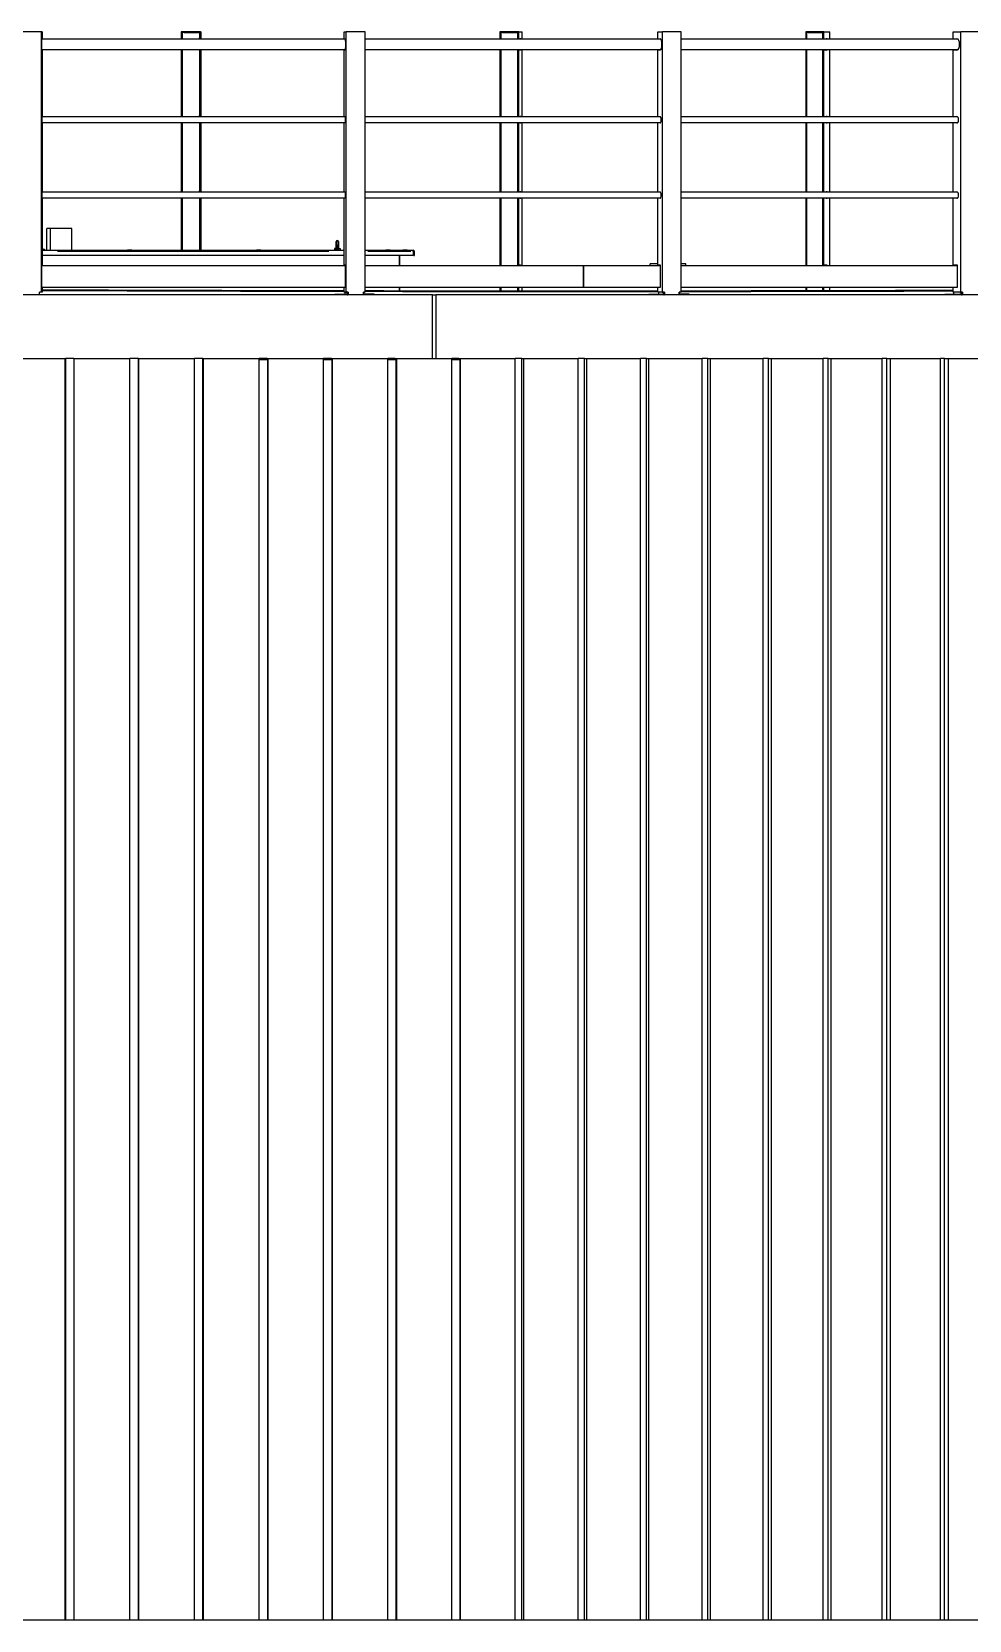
# Model space of a CAD drawing. Header units: millimetres. Extents: x 0 to 89100, y 0 to 63000.
# Drawn here: x 42422 to 46780, y 47799 to 55182 of the extents above; entities that cross this region are included whole.
import ezdxf

# ---------------------------------------------------------------- set-up
doc = ezdxf.new("R2010")
doc.units = ezdxf.units.MM
doc.header["$LTSCALE"] = 150
doc.layers.add('Visible', color=7, linetype='Continuous', lineweight=25)
doc.layers.add('Visible Narrow', color=7, linetype='Continuous', lineweight=18)

msp = doc.modelspace()

# ---------------------------------------------------------------- linework, layer by layer
at = {"layer": 'Visible'}
for p, q in [((42466.94, 55182.02), (42377.08, 55182.02)), ((42471.04, 55182.02), (42466.94, 55182.02)), ((42466.94, 53971.02), (42466.94, 55182.02)), ((42471.04, 55182.02), (42471.04, 55149.02)), ((43206.22, 55182.02), (43116.28, 55182.02)), ((43116.28, 55182.02), (43116.28, 55149.02)), ((43119.28, 55179.02), (43119.28, 55149.02)), ((43121.1, 55179.02), (43119.28, 55179.02)), ((43121.1, 55179.02), (43121.1, 55147.17)), ((43130.09, 55179.02), (43121.1, 55179.02)), ((43130.09, 55179.02), (43192.06, 55179.02)), ((43192.06, 55179.02), (43201.05, 55179.02)), ((43201.23, 55179.02), (43201.05, 55179.02)), ((43201.05, 55179.02), (43201.05, 55147.17)), ((43203.23, 55179.02), (43201.23, 55179.02)), ((43202.23, 55147.17), (43203.23, 55163.5)), ((43203.23, 55149.02), (43203.23, 55179.02)), ((43206.22, 55182.02), (43208.8, 55182.02)), ((43206.22, 55149.02), (43206.22, 55182.02)), ((43208.8, 55147.17), (43208.8, 55182.02)), ((43873.69, 55182.02), (43883.14, 55182.02)), ((43873.69, 55149.02), (43873.69, 55182.02)), ((43972.39, 55182.02), (43883.14, 55182.02)), ((43883.14, 53971.02), (43883.14, 55182.02)), ((43972.39, 53971.02), (43972.39, 55182.02)), ((44686.1, 55182.02), (44598.29, 55182.02)), ((44598.29, 55182.02), (44598.29, 55149.02)), ((44601.22, 55179.02), (44601.22, 55149.02)), ((44602.07, 55179.02), (44601.22, 55179.02)), ((44602.07, 55179.02), (44602.07, 55147.17)), ((44610.85, 55179.02), (44602.07, 55179.02)), ((44610.85, 55179.02), (44671.34, 55179.02)), ((44671.34, 55179.02), (44680.12, 55179.02)), ((44681.22, 55179.02), (44680.12, 55179.02)), ((44680.12, 55179.02), (44680.12, 55147.17)), ((44683.17, 55179.02), (44681.22, 55179.02)), ((44683.17, 55149.02), (44683.17, 55179.02)), ((44686.1, 55182.02), (44702.12, 55182.02)), ((44686.1, 55149.02), (44686.1, 55182.02)), ((44702.12, 55147.17), (44702.12, 55182.02)), ((45331.83, 55182.02), (45354.51, 55182.02)), ((45331.83, 55149.02), (45331.83, 55182.02)), ((45440.05, 55182.02), (45354.51, 55182.02)), ((45354.51, 53971.02), (45354.51, 55182.02)), ((45440.05, 53971.02), (45440.05, 55182.02)), ((46103.56, 55182.02), (46020.92, 55182.02)), ((46020.92, 55182.02), (46020.92, 55149.02)), ((46023.53, 55179.02), (46023.53, 55147.17)), ((46031.8, 55179.02), (46023.53, 55179.02)), ((46031.8, 55179.02), (46088.72, 55179.02)), ((46088.72, 55179.02), (46096.98, 55179.02)), ((46098.97, 55179.02), (46096.98, 55179.02)), ((46096.98, 55179.02), (46096.98, 55147.17)), ((46100.8, 55179.02), (46098.97, 55179.02)), ((46100.8, 55149.02), (46100.8, 55179.02)), ((46103.56, 55182.02), (46132.48, 55182.02)), ((46103.56, 55149.02), (46103.56, 55182.02)), ((46132.48, 55147.17), (46132.48, 55182.02)), ((46705.27, 55182.02), (46740.39, 55182.02)), ((46705.27, 55149.02), (46705.27, 55182.02)), ((46819.29, 55182.02), (46740.39, 55182.02)), ((46740.39, 53971.02), (46740.39, 55182.02)), ((43879.67, 55147.17), (42468.45, 55147.17)), ((42468.45, 55098.87), (43879.67, 55098.87)), ((42468.99, 55149.02), (42471.04, 55149.02)), ((42471.04, 55097.02), (42468.99, 55097.02)), ((42471.04, 55097.02), (42471.04, 54788.02)), ((43116.28, 55149.02), (43119.28, 55149.02)), ((43116.28, 55097.02), (43116.28, 54788.02)), ((43119.28, 55097.02), (43116.28, 55097.02)), ((43119.28, 55149.02), (43120.57, 55149.02)), ((43120.57, 55097.02), (43119.28, 55097.02)), ((43119.28, 55097.02), (43119.28, 54788.02)), ((43121.1, 55098.87), (43121.1, 54786.47)), ((43201.05, 55098.87), (43201.05, 54786.47)), ((43203.23, 55149.02), (43206.22, 55149.02)), ((43206.22, 55097.02), (43203.23, 55097.02)), ((43203.23, 54788.02), (43203.23, 55097.02)), ((43203.52, 55098.87), (43203.52, 55097.02)), ((43206.22, 55149.02), (43207.51, 55149.02)), ((43206.22, 54788.02), (43206.22, 55097.02)), ((43207.51, 55097.02), (43206.22, 55097.02)), ((43208.8, 54786.47), (43208.8, 55098.87)), ((43873.69, 55149.02), (43878.42, 55149.02)), ((43873.69, 54788.02), (43873.69, 55097.02)), ((43878.42, 55097.02), (43873.69, 55097.02)), ((43878, 55149.02), (43878, 55147.17)), ((43878, 55098.87), (43878, 55097.02)), ((45346.16, 55147.17), (43972.39, 55147.17)), ((43972.39, 55098.87), (45346.16, 55098.87)), ((44598.29, 55149.02), (44601.22, 55149.02)), ((44598.29, 55097.02), (44598.29, 54788.02)), ((44601.22, 55097.02), (44598.29, 55097.02)), ((44601.22, 55149.02), (44602.07, 55149.02)), ((44602.07, 55097.02), (44601.22, 55097.02)), ((44601.22, 55097.02), (44601.22, 54788.02)), ((44602.07, 55098.87), (44602.07, 54786.47)), ((44680.12, 55098.87), (44680.12, 54786.47)), ((44683.17, 55149.02), (44686.1, 55149.02)), ((44686.1, 55097.02), (44683.17, 55097.02)), ((44683.17, 54788.02), (44683.17, 55097.02)), ((44686.1, 55149.02), (44694.11, 55149.02)), ((44686.1, 54788.02), (44686.1, 55097.02)), ((44694.11, 55097.02), (44686.1, 55097.02)), ((44687.44, 55147.17), (44688.14, 55149.02)), ((44702.12, 54786.47), (44702.12, 55098.87)), ((45331.83, 55149.02), (45343.17, 55149.02)), ((45331.83, 54788.02), (45331.83, 55097.02)), ((45343.17, 55097.02), (45331.83, 55097.02)), ((45335.03, 55149.02), (45335.03, 55147.17)), ((45335.03, 55098.87), (45335.03, 55097.02)), ((45345.38, 55147.17), (45345.68, 55147.73)), ((46727.47, 55147.17), (45440.05, 55147.17)), ((45440.05, 55098.87), (46727.47, 55098.87)), ((46020.92, 55149.02), (46023.53, 55149.02)), ((46020.92, 55097.02), (46020.92, 54788.02)), ((46023.53, 55097.02), (46020.92, 55097.02)), ((46023.53, 55098.87), (46023.53, 54786.47)), ((46096.98, 55098.87), (46096.98, 54786.47)), ((46100.8, 55149.02), (46103.56, 55149.02)), ((46103.56, 55097.02), (46100.8, 55097.02)), ((46100.8, 54788.02), (46100.8, 55097.02)), ((46103.56, 55149.02), (46118.02, 55149.02)), ((46103.56, 54788.02), (46103.56, 55097.02)), ((46118.02, 55097.02), (46103.56, 55097.02)), ((46110.19, 55147.17), (46111.46, 55149.02)), ((46132.48, 54786.47), (46132.48, 55098.87)), ((46705.27, 55149.02), (46722.83, 55149.02)), ((46705.27, 54788.02), (46705.27, 55097.02)), ((46722.83, 55097.02), (46705.27, 55097.02)), ((46707.25, 55149.02), (46707.25, 55147.17)), ((46707.25, 55098.87), (46707.25, 55097.02)), ((46723.29, 55147.17), (46724.61, 55148.76)), ((46726.51, 55147.88), (46725.92, 55147.17)), ((43879.28, 54786.47), (42468.61, 54786.47)), ((42468.99, 54788.02), (42471.04, 54788.02)), ((43116.28, 54788.02), (43119.28, 54788.02)), ((43119.28, 54788.02), (43120.57, 54788.02)), ((43202.35, 54786.47), (43203.23, 54800.8)), ((43203.23, 54788.02), (43206.22, 54788.02)), ((43206.22, 54788.02), (43207.51, 54788.02)), ((43873.69, 54788.02), (43878.42, 54788.02)), ((43878, 54788.02), (43878, 54786.47)), ((45345.23, 54786.47), (43972.39, 54786.47)), ((44598.29, 54788.02), (44601.22, 54788.02)), ((44601.22, 54788.02), (44602.07, 54788.02)), ((44683.17, 54788.02), (44686.1, 54788.02)), ((44686.1, 54788.02), (44694.11, 54788.02)), ((44688.2, 54786.47), (44688.79, 54788.02)), ((45331.83, 54788.02), (45343.17, 54788.02)), ((45335.03, 54788.02), (45335.03, 54786.47)), ((46726.03, 54786.47), (45440.05, 54786.47)), ((46020.92, 54788.02), (46023.53, 54788.02)), ((46100.8, 54788.02), (46103.56, 54788.02)), ((46103.56, 54788.02), (46118.02, 54788.02)), ((46111.56, 54786.47), (46112.63, 54788.02)), ((46705.27, 54788.02), (46722.83, 54788.02)), ((46707.25, 54788.02), (46707.25, 54786.47)), ((46724.96, 54786.47), (46725.42, 54787.03)), ((42468.61, 54759.57), (43879.28, 54759.57)), ((42471.04, 54758.02), (42468.99, 54758.02)), ((42471.04, 54758.02), (42471.04, 54438.02)), ((43116.28, 54758.02), (43116.28, 54438.02)), ((43119.28, 54758.02), (43116.28, 54758.02)), ((43120.57, 54758.02), (43119.28, 54758.02)), ((43119.28, 54758.02), (43119.28, 54438.02)), ((43121.1, 54759.57), (43121.1, 54436.47)), ((43201.05, 54759.57), (43201.05, 54436.47)), ((43206.22, 54758.02), (43203.23, 54758.02)), ((43203.23, 54438.02), (43203.23, 54758.02)), ((43203.52, 54759.57), (43203.52, 54758.02)), ((43206.22, 54438.02), (43206.22, 54758.02)), ((43207.51, 54758.02), (43206.22, 54758.02)), ((43208.8, 54436.47), (43208.8, 54759.57)), ((43873.69, 54438.02), (43873.69, 54758.02)), ((43878.42, 54758.02), (43873.69, 54758.02)), ((43878, 54759.57), (43878, 54758.02)), ((43972.39, 54759.57), (45345.23, 54759.57)), ((44598.29, 54758.02), (44598.29, 54438.02)), ((44601.22, 54758.02), (44598.29, 54758.02)), ((44602.07, 54758.02), (44601.22, 54758.02)), ((44601.22, 54758.02), (44601.22, 54438.02)), ((44602.07, 54759.57), (44602.07, 54436.47)), ((44680.12, 54759.57), (44680.12, 54436.47)), ((44686.1, 54758.02), (44683.17, 54758.02)), ((44683.17, 54438.02), (44683.17, 54758.02)), ((44686.1, 54438.02), (44686.1, 54758.02)), ((44694.11, 54758.02), (44686.1, 54758.02)), ((44702.12, 54436.47), (44702.12, 54759.57)), ((45331.83, 54438.02), (45331.83, 54758.02)), ((45343.17, 54758.02), (45331.83, 54758.02)), ((45335.03, 54759.57), (45335.03, 54758.02)), ((45440.05, 54759.57), (46726.03, 54759.57)), ((46020.92, 54758.02), (46020.92, 54438.02)), ((46023.53, 54758.02), (46020.92, 54758.02)), ((46023.53, 54759.57), (46023.53, 54436.47)), ((46096.98, 54759.57), (46096.98, 54436.47)), ((46103.56, 54758.02), (46100.8, 54758.02)), ((46100.8, 54438.02), (46100.8, 54758.02)), ((46103.56, 54438.02), (46103.56, 54758.02)), ((46118.02, 54758.02), (46103.56, 54758.02)), ((46132.48, 54436.47), (46132.48, 54759.57)), ((46705.27, 54438.02), (46705.27, 54758.02)), ((46722.83, 54758.02), (46705.27, 54758.02)), ((46707.25, 54759.57), (46707.25, 54758.02)), ((43879.28, 54436.47), (42468.61, 54436.47)), ((42468.99, 54438.02), (42471.04, 54438.02)), ((43116.28, 54438.02), (43119.28, 54438.02)), ((43119.28, 54438.02), (43120.57, 54438.02)), ((43202.35, 54436.47), (43203.23, 54450.8)), ((43203.23, 54438.02), (43206.22, 54438.02)), ((43206.22, 54438.02), (43207.51, 54438.02)), ((43873.69, 54438.02), (43878.42, 54438.02)), ((43878, 54438.02), (43878, 54436.47)), ((45345.23, 54436.47), (43972.39, 54436.47)), ((44598.29, 54438.02), (44601.22, 54438.02)), ((44601.22, 54438.02), (44602.07, 54438.02)), ((44683.17, 54438.02), (44686.1, 54438.02)), ((44686.1, 54438.02), (44694.11, 54438.02)), ((44688.2, 54436.47), (44688.79, 54438.02)), ((45331.83, 54438.02), (45343.17, 54438.02)), ((45335.03, 54438.02), (45335.03, 54436.47)), ((46726.03, 54436.47), (45440.05, 54436.47)), ((46020.92, 54438.02), (46023.53, 54438.02)), ((46100.8, 54438.02), (46103.56, 54438.02)), ((46103.56, 54438.02), (46118.02, 54438.02)), ((46111.56, 54436.47), (46112.63, 54438.02)), ((46705.27, 54438.02), (46722.83, 54438.02)), ((46707.25, 54438.02), (46707.25, 54436.47)), ((46724.96, 54436.47), (46725.42, 54437.03)), ((42468.61, 54409.57), (43879.28, 54409.57)), ((42471.04, 54408.02), (42468.99, 54408.02)), ((42471.04, 54408.02), (42471.04, 54099.02)), ((43116.28, 54408.02), (43116.28, 54167.02)), ((43119.28, 54408.02), (43116.28, 54408.02)), ((43120.57, 54408.02), (43119.28, 54408.02)), ((43119.28, 54408.02), (43119.28, 54167.02)), ((43121.1, 54409.57), (43121.1, 54167.02)), ((43201.05, 54409.57), (43201.05, 54167.02)), ((43206.22, 54408.02), (43203.23, 54408.02)), ((43203.23, 54167.02), (43203.23, 54408.02)), ((43203.52, 54409.57), (43203.52, 54408.02)), ((43207.51, 54408.02), (43206.22, 54408.02)), ((43206.22, 54167.02), (43206.22, 54408.02)), ((43208.8, 54167.02), (43208.8, 54409.57)), ((43878.42, 54408.02), (43873.69, 54408.02)), ((43873.69, 54099.02), (43873.69, 54408.02)), ((43878, 54409.57), (43878, 54408.02)), ((43972.39, 54409.57), (45345.23, 54409.57)), ((44598.29, 54408.02), (44598.29, 54099.02)), ((44601.22, 54408.02), (44598.29, 54408.02)), ((44602.07, 54408.02), (44601.22, 54408.02)), ((44601.22, 54408.02), (44601.22, 54099.02)), ((44602.07, 54409.57), (44602.07, 54094.02)), ((44680.12, 54409.57), (44680.12, 54094.02)), ((44686.1, 54408.02), (44683.17, 54408.02)), ((44683.17, 54099.02), (44683.17, 54408.02)), ((44694.11, 54408.02), (44686.1, 54408.02)), ((44686.1, 54099.02), (44686.1, 54408.02)), ((44702.12, 54094.02), (44702.12, 54409.57)), ((45343.17, 54408.02), (45331.83, 54408.02)), ((45331.83, 54099.02), (45331.83, 54408.02)), ((45335.03, 54409.57), (45335.03, 54408.02)), ((45440.05, 54409.57), (46726.03, 54409.57)), ((46020.92, 54408.02), (46020.92, 54099.02)), ((46023.53, 54408.02), (46020.92, 54408.02)), ((46023.53, 54409.57), (46023.53, 54094.02)), ((46096.98, 54409.57), (46096.98, 54094.02)), ((46103.56, 54408.02), (46100.8, 54408.02)), ((46100.8, 54099.02), (46100.8, 54408.02)), ((46118.02, 54408.02), (46103.56, 54408.02)), ((46103.56, 54099.02), (46103.56, 54408.02)), ((46132.48, 54094.02), (46132.48, 54409.57)), ((46722.83, 54408.02), (46705.27, 54408.02)), ((46705.27, 54099.02), (46705.27, 54408.02)), ((46707.25, 54409.57), (46707.25, 54408.02)), ((42492.05, 54167.02), (42492.05, 54267.02)), ((42509.42, 54267.02), (42492.05, 54267.02)), ((42607.9, 54267.02), (42509.42, 54267.02)), ((42509.42, 54167.02), (42509.42, 54267.02)), ((42607.9, 54167.02), (42607.9, 54267.02)), ((43836.7, 54177.4), (43837.44, 54207.15)), ((43847.44, 54207.15), (43848.18, 54177.4)), ((42471.04, 54172.02), (42478.15, 54172.02)), ((42471.04, 54167.02), (43873.69, 54167.02)), ((43873.69, 54142.02), (42471.04, 54142.02)), ((42479.05, 54169.02), (42481.62, 54169.02)), ((42481.62, 54167.02), (42481.62, 54169.02)), ((42867.44, 54169.02), (42887.44, 54169.02)), ((42867.44, 54167.02), (42867.44, 54169.02)), ((42887.44, 54167.02), (42887.44, 54169.02)), ((43467.44, 54169.02), (43487.44, 54169.02)), ((43467.44, 54167.02), (43467.44, 54169.02)), ((43487.44, 54167.02), (43487.44, 54169.02)), ((43836.67, 54176.03), (43829.94, 54175.02)), ((43829.94, 54175.02), (43836.64, 54175.02)), ((43829.94, 54175.02), (43829.94, 54167.02)), ((43836.44, 54167.02), (43836.7, 54177.4)), ((43841.64, 54170.82), (43843.24, 54170.82)), ((43848.18, 54177.4), (43848.44, 54167.02)), ((43848.22, 54176.03), (43854.94, 54175.02)), ((43848.24, 54175.02), (43854.94, 54175.02)), ((43854.94, 54175.02), (43854.94, 54167.02)), ((43972.39, 54167.02), (44194.44, 54167.02)), ((44195.32, 54142.02), (43972.39, 54142.02)), ((44067.44, 54169.02), (44087.44, 54169.02)), ((44067.44, 54167.02), (44067.44, 54169.02)), ((44087.44, 54167.02), (44087.44, 54169.02)), ((44131.45, 54142.02), (44131.45, 54094.02)), ((44131.46, 54094.02), (44131.46, 54142.02)), ((44147.44, 54169.02), (44167.44, 54169.02)), ((44147.44, 54167.02), (44147.44, 54169.02)), ((44167.44, 54167.02), (44167.44, 54169.02)), ((44194.44, 54161.02), (44194.44, 54167.02)), ((44194.44, 54161.02), (44195.32, 54161.02)), ((44195.32, 54161.02), (44195.32, 54142.02)), ((44197.44, 54161.02), (44197.44, 54142.02)), ((44197.44, 54161.02), (44200.44, 54161.02)), ((44197.44, 54142.02), (44200.44, 54142.02)), ((44200.44, 54142.02), (44200.44, 54161.02)), ((42468.96, 53994.02), (42468.96, 54099.02)), ((42468.96, 54099.02), (42471.04, 54099.02)), ((43878.48, 54094.02), (42468.96, 54094.02)), ((43873.69, 54099.02), (43878.48, 54099.02)), ((43878, 54099.02), (43878, 54094.02)), ((43878.48, 54099.02), (43878.48, 53994.02)), ((44985.62, 54094.02), (43972.39, 54094.02)), ((44598.29, 54099.02), (44601.22, 54099.02)), ((44601.22, 54099.02), (44602.07, 54099.02)), ((44683.17, 54099.02), (44686.1, 54099.02)), ((44686.1, 54099.02), (44694.22, 54099.02)), ((44686.71, 54094.02), (44686.71, 54099.02)), ((44691.29, 54094.02), (44691.29, 54099.02)), ((44694.22, 54099.02), (44694.22, 54094.02)), ((44985.62, 54094.02), (44986.86, 54094.02)), ((44985.62, 54094.02), (44985.62, 53994.02)), ((44986.86, 54094.02), (44986.86, 53994.02)), ((45343.32, 54094.02), (44986.86, 54094.02)), ((45331.83, 54104.02), (45296.89, 54104.02)), ((45296.89, 54094.02), (45296.89, 54104.02)), ((45331.83, 54099.02), (45343.32, 54099.02)), ((45335.03, 54099.02), (45335.03, 54094.02)), ((45343.32, 54099.02), (45343.32, 53994.02)), ((45461.89, 54104.02), (45440.05, 54104.02)), ((46723.08, 54094.02), (45440.05, 54094.02)), ((45461.89, 54094.02), (45461.89, 54104.02)), ((46020.92, 54099.02), (46023.53, 54099.02)), ((46100.8, 54099.02), (46103.56, 54099.02)), ((46103.56, 54099.02), (46118.22, 54099.02)), ((46108.87, 54094.02), (46108.87, 54099.02)), ((46115.46, 54094.02), (46115.46, 54099.02)), ((46118.22, 54099.02), (46118.22, 54094.02)), ((46705.27, 54099.02), (46723.08, 54099.02)), ((46707.25, 54099.02), (46707.25, 54094.02)), ((46721.69, 54094.02), (46721.69, 54099.02)), ((46723.08, 54099.02), (46723.08, 53994.02)), ((42466.94, 53971.02), (42457.95, 53971.02)), ((42457.95, 53959.02), (42457.95, 53971.02)), ((42458.12, 53959.02), (42458.12, 53971.02)), ((42467.44, 53971.02), (42466.94, 53971.02)), ((42471.04, 53971.02), (42467.44, 53971.02)), ((42469.02, 53994.02), (42468.96, 53994.02)), ((43878.34, 53994.02), (42469.02, 53994.02)), ((42471.04, 53994.02), (42471.04, 53971.02)), ((43873.69, 53971.02), (43873.69, 53994.02)), ((43881.98, 53971.02), (43873.69, 53971.02)), ((43878, 53971.02), (43878, 53962.02)), ((43878.48, 53994.02), (43878.34, 53994.02)), ((43881.98, 53971.02), (43883.14, 53971.02)), ((43892.07, 53971.02), (43883.14, 53971.02)), ((43887.07, 53971.02), (43887.07, 53968.02)), ((43890.04, 53968.02), (43890.04, 53971.02)), ((43891.68, 53971.02), (43891.68, 53959.02)), ((43892.07, 53971.02), (43892.07, 53959.02)), ((43972.39, 53971.02), (43963.46, 53971.02)), ((43963.46, 53959.02), (43963.46, 53971.02)), ((43966.39, 53968.02), (43966.39, 53971.02)), ((44985.62, 53994.02), (43972.39, 53994.02)), ((44131.45, 53994.02), (44131.45, 53978.61)), ((44131.46, 53978.61), (44131.46, 53994.02)), ((44598.29, 53994.02), (44598.29, 53978.17)), ((44601.22, 53994.02), (44601.22, 53978.16)), ((44602.07, 53994.02), (44602.07, 53978.16)), ((44680.12, 53994.02), (44680.12, 53978.13)), ((44683.17, 53978.13), (44683.17, 53994.02)), ((44686.1, 53978.12), (44686.1, 53994.02)), ((44702.12, 53978.12), (44702.12, 53994.02)), ((44986.86, 53994.02), (44985.62, 53994.02)), ((45342.97, 53994.02), (44986.86, 53994.02)), ((45331.83, 53971.02), (45331.83, 53994.02)), ((45351.71, 53971.02), (45331.83, 53971.02)), ((45335.03, 53971.02), (45335.03, 53962.02)), ((45343.32, 53994.02), (45342.97, 53994.02)), ((45351.71, 53971.02), (45354.51, 53971.02)), ((45363.06, 53971.02), (45354.51, 53971.02)), ((45356.77, 53971.02), (45356.77, 53968.02)), ((45359.63, 53968.02), (45359.63, 53971.02)), ((45362.13, 53971.02), (45362.13, 53959.02)), ((45363.06, 53971.02), (45363.06, 53959.02)), ((45440.05, 53971.02), (45431.5, 53971.02)), ((45431.5, 53959.02), (45431.5, 53971.02)), ((45432.82, 53968.02), (45432.82, 53971.02)), ((46722.53, 53994.02), (45440.05, 53994.02)), ((46020.92, 53994.02), (46020.92, 53979.22)), ((46023.53, 53994.02), (46023.53, 53979.22)), ((46096.98, 53994.02), (46096.98, 53979.38)), ((46100.8, 53979.39), (46100.8, 53994.02)), ((46103.56, 53979.4), (46103.56, 53994.02)), ((46132.48, 53979.47), (46132.48, 53994.02)), ((46705.27, 53971.02), (46705.27, 53994.02)), ((46736.06, 53971.02), (46705.27, 53971.02)), ((46707.25, 53971.02), (46707.25, 53962.02)), ((46723.08, 53994.02), (46722.53, 53994.02)), ((46736.06, 53971.02), (46740.39, 53971.02)), ((46748.28, 53971.02), (46740.39, 53971.02)), ((46740.93, 53971.02), (46740.93, 53968.02)), ((46743.56, 53968.02), (46743.56, 53971.02)), ((46746.84, 53971.02), (46746.84, 53959.02)), ((46748.28, 53971.02), (46748.28, 53959.02)), ((44284.79, 53959.02), (41470.08, 53959.02)), ((43831.4, 53962.02), (43840.46, 53962.02)), ((43831.4, 53959.02), (43831.4, 53962.02)), ((43840.46, 53962.02), (43881.12, 53962.02)), ((43840.46, 53962.02), (43840.46, 53959.02)), ((43881.12, 53962.02), (43887.07, 53962.02)), ((43887.07, 53968.02), (43887.07, 53962.02)), ((43890.04, 53968.02), (43890.04, 53959.02)), ((43890.04, 53959.03), (43891.68, 53959.03)), ((43966.39, 53968.02), (43966.39, 53962.02)), ((43966.39, 53962.02), (43972.34, 53962.02)), ((44013, 53962.02), (43972.34, 53962.02)), ((44013, 53962.02), (44013, 53959.02)), ((44284.79, 53664.02), (44284.79, 53959.02)), ((44284.79, 53959.02), (44300.54, 53959.02)), ((44300.54, 53959.02), (44300.54, 53664.02)), ((46945.5, 53959.02), (44300.54, 53959.02)), ((45290.35, 53962.02), (45312.1, 53962.02)), ((45290.35, 53959.02), (45290.35, 53962.02)), ((45312.1, 53962.02), (45351.07, 53962.02)), ((45312.1, 53962.02), (45312.1, 53959.02)), ((45351.07, 53962.02), (45356.77, 53962.02)), ((45356.77, 53968.02), (45356.77, 53962.02)), ((45359.63, 53968.02), (45359.63, 53959.02)), ((45359.63, 53959.03), (45362.13, 53959.03)), ((45432.82, 53968.02), (45432.82, 53962.02)), ((45432.82, 53962.02), (45438.52, 53962.02)), ((45477.49, 53962.02), (45438.52, 53962.02)), ((45477.49, 53962.02), (45477.49, 53959.02)), ((46666.05, 53962.02), (46699.73, 53962.02)), ((46666.05, 53959.02), (46666.05, 53962.02)), ((46699.73, 53962.02), (46735.67, 53962.02)), ((46699.73, 53962.02), (46699.73, 53959.02)), ((46735.67, 53962.02), (46740.93, 53962.02)), ((46740.93, 53968.02), (46740.93, 53962.02)), ((46743.56, 53968.02), (46743.56, 53959.02)), ((46743.56, 53959.03), (46746.84, 53959.03)), ((42316.51, 53664.02), (42577.05, 53664.02)), ((42577.05, 47799.02), (42577.05, 53664.02)), ((42577.05, 53664.02), (42578.23, 53664.02)), ((42617.03, 53664.02), (42578.23, 53664.02)), ((42578.23, 53664.02), (42578.23, 47799.02)), ((42617.03, 53664.02), (42617.03, 47799.02)), ((42617.03, 53664.02), (42877.89, 53664.02)), ((42917.8, 53664.02), (42877.89, 53664.02)), ((42877.89, 47799.02), (42877.89, 53664.02)), ((42917.8, 53664.02), (42917.89, 53664.02)), ((42917.8, 47799.02), (42917.8, 53664.02)), ((42917.89, 53664.02), (42917.89, 47799.02)), ((42917.89, 53664.02), (43178.72, 53664.02)), ((43217.34, 53664.02), (43178.72, 53664.02)), ((43178.72, 47799.02), (43178.72, 53664.02)), ((43217.34, 53664.02), (43218.69, 53664.02)), ((43217.34, 47799.02), (43217.34, 53664.02)), ((43218.69, 53664.02), (43218.69, 47799.02)), ((43218.69, 53664.02), (43479.16, 53664.02)), ((43516.42, 53664.02), (43479.16, 53664.02)), ((43479.16, 47799.02), (43479.16, 53664.02)), ((43479.16, 53659.02), (43518.21, 53659.02)), ((43516.42, 53664.02), (43519.05, 53664.02)), ((43516.42, 53659.02), (43516.42, 53664.02)), ((43519.05, 53664.02), (43519.05, 47799.02)), ((43519.05, 53664.02), (43778.81, 53664.02)), ((43814.67, 53664.02), (43778.81, 53664.02)), ((43778.81, 47799.02), (43778.81, 53664.02)), ((43778.81, 53659.02), (43816.14, 53659.02)), ((43814.67, 53659.02), (43814.67, 53664.02)), ((43814.67, 53664.02), (43818.56, 53664.02)), ((43818.56, 53664.02), (43818.56, 47799.02)), ((43818.56, 53664.02), (44077.26, 53664.02)), ((44111.68, 53664.02), (44077.26, 53664.02)), ((44077.26, 47799.02), (44077.26, 53664.02)), ((44077.26, 53659.02), (44113.68, 53659.02)), ((44111.68, 53664.02), (44116.83, 53664.02)), ((44111.68, 53659.02), (44111.68, 53664.02)), ((44116.83, 53664.02), (44116.83, 47799.02)), ((44116.83, 53664.02), (44374.14, 53664.02)), ((44407.06, 53664.02), (44374.14, 53664.02)), ((44374.14, 47799.02), (44374.14, 53664.02)), ((44374.14, 53659.02), (44411.6, 53659.02)), ((44407.06, 53659.02), (44407.06, 53664.02)), ((44407.06, 53664.02), (44413.46, 53664.02)), ((44413.46, 53664.02), (44413.46, 47799.02)), ((44413.46, 53664.02), (44669.04, 53664.02)), ((44700.42, 53664.02), (44669.04, 53664.02)), ((44669.04, 47799.02), (44669.04, 53664.02)), ((44700.42, 53664.02), (44708.07, 53664.02)), ((44700.42, 47799.02), (44700.42, 53664.02)), ((44708.07, 53664.02), (44708.07, 47799.02)), ((44708.07, 53664.02), (44961.57, 53664.02)), ((44991.38, 53664.02), (44961.57, 53664.02)), ((44961.57, 47799.02), (44961.57, 53664.02)), ((44991.38, 47799.02), (44991.38, 53664.02)), ((44991.38, 53664.02), (45000.26, 53664.02)), ((45000.26, 53664.02), (45000.26, 47799.02)), ((45000.26, 53664.02), (45251.36, 53664.02)), ((45279.55, 53664.02), (45251.36, 53664.02)), ((45251.36, 47799.02), (45251.36, 53664.02)), ((45279.55, 53664.02), (45289.66, 53664.02)), ((45279.55, 47799.02), (45279.55, 53664.02)), ((45289.66, 53664.02), (45289.66, 47799.02)), ((45289.66, 53664.02), (45538.02, 53664.02)), ((45564.55, 53664.02), (45538.02, 53664.02)), ((45538.02, 47799.02), (45538.02, 53664.02)), ((45564.55, 47799.02), (45564.55, 53664.02)), ((45564.55, 53664.02), (45575.87, 53664.02)), ((45575.87, 53664.02), (45575.87, 47799.02)), ((45575.87, 53664.02), (45821.17, 53664.02)), ((45846.01, 53664.02), (45821.17, 53664.02)), ((45821.17, 47799.02), (45821.17, 53664.02)), ((45846.01, 53664.02), (45858.52, 53664.02)), ((45846.01, 47799.02), (45846.01, 53664.02)), ((45858.52, 53664.02), (45858.52, 47799.02)), ((45858.52, 53664.02), (46100.43, 53664.02)), ((46123.55, 53664.02), (46100.43, 53664.02)), ((46100.43, 47799.02), (46100.43, 53664.02)), ((46123.55, 47799.02), (46123.55, 53664.02)), ((46123.55, 53664.02), (46137.25, 53664.02)), ((46137.25, 53664.02), (46137.25, 47799.02)), ((46137.25, 53664.02), (46375.45, 53664.02)), ((46396.81, 53664.02), (46375.45, 53664.02)), ((46375.45, 47799.02), (46375.45, 53664.02)), ((46396.81, 53664.02), (46411.67, 53664.02)), ((46396.81, 47799.02), (46396.81, 53664.02)), ((46411.67, 53664.02), (46411.67, 47799.02)), ((46411.67, 53664.02), (46645.85, 53664.02)), ((46665.43, 53664.02), (46645.85, 53664.02)), ((46645.85, 47799.02), (46645.85, 53664.02)), ((46665.43, 47799.02), (46665.43, 53664.02)), ((46665.43, 53664.02), (46681.43, 53664.02)), ((46681.43, 53664.02), (46681.43, 47799.02)), ((46681.43, 53664.02), (46911.28, 53664.02)), ((51204.33, 47799.02), (34934.68, 47799.02))]:
    msp.add_line(p, q, dxfattribs=at)
for centre, radius, start, end in [((43842.44, 54207.02), 5, 90, 178.570133), ((43842.44, 54207.02), 5, 1.429867, 90), ((44194.44, 54161.02), 6, 0, 90), ((44194.44, 54161.02), 3, 0, 90)]:
    msp.add_arc(centre, radius, start, end, dxfattribs=at)
for centre, major_axis, ratio, start_param, end_param in [((42468.99, 55123.02), (0, -26), 0.0561455, 3.1415927, 6.2831853), ((43117.57, 55123.02), (0, 26), 0.0353076, 5.903675, 6.2831853), ((43117.57, 55123.02), (0, -26), 0.0353076, 0, 0.3795103), ((43120.57, 55123.02), (0, 26), 0.0353076, 5.903675, 6.2831853), ((43120.57, 55123.02), (0, -26), 0.0353076, 0, 0.3795103), ((43202.59, 55123.02), (0, -26), 0.0353076, 5.903675, 6.6626956), ((43204.51, 55123.02), (0, 26), 0.0353076, 5.903675, 6.2831853), ((43204.51, 55123.02), (0, -26), 0.0353076, 0, 0.3795103), ((43207.51, 55123.02), (0, 26), 0.0353076, 5.903675, 6.2831853), ((43207.51, 55123.02), (0, -26), 0.0353076, 0, 0.3795103), ((43878.42, 55123.02), (0, 26), 0.129487, 3.1415927, 6.2831853), ((44689.67, 55123.02), (0, -26), 0.2195386, 5.903675, 6.6626956), ((44686.74, 55123.02), (0, -26), 0.2195386, 0.2592729, 0.3795103), ((44691.18, 55123.02), (0, 26), 0.2195386, 5.903675, 6.2831853), ((44691.18, 55123.02), (0, -26), 0.2195386, 0, 0.3795103), ((44694.11, 55123.02), (0, 26), 0.2195386, 5.903675, 6.2831853), ((44694.11, 55123.02), (0, -26), 0.2195386, 0, 0.3795103), ((45343.17, 55123.02), (0, 26), 0.3106514, 3.1415927, 6.2831853), ((45348.54, 55123.02), (0, -26), 0.3106514, 5.903675, 5.944051), ((46114.22, 55123.02), (0, -26), 0.3961942, 5.903675, 6.6626956), ((46111.46, 55123.02), (0, -26), 0.3961942, 0.1341015, 0.3795103), ((46115.26, 55123.02), (0, 26), 0.3961942, 5.903675, 6.2831853), ((46115.26, 55123.02), (0, -26), 0.3961942, 0, 0.3795103), ((46118.02, 55123.02), (0, 26), 0.3961942, 5.903675, 6.2831853), ((46118.02, 55123.02), (0, -26), 0.3961942, 0, 0.3795103), ((46722.83, 55123.02), (0, 26), 0.4810964, 3.1415927, 6.2831853), ((46728.18, 55123.02), (0, -26), 0.4810964, 5.903675, 6.0678491), ((46730.81, 55123.02), (0, -26), 0.4810964, 5.903675, 5.9587175), ((42468.99, 54773.02), (0, -15), 0.0561455, 3.1415927, 6.2831853), ((43117.57, 54773.02), (0, 15), 0.0353076, 5.8245707, 6.2831853), ((43120.57, 54773.02), (0, 15), 0.0353076, 5.8245707, 6.2831853), ((43204.51, 54773.02), (0, 15), 0.0353076, 5.8245707, 6.2831853), ((43207.51, 54773.02), (0, 15), 0.0353076, 5.8245707, 6.2831853), ((43878.42, 54773.02), (0, 15), 0.129487, 3.1415927, 6.2831853), ((44691.18, 54773.02), (0, 15), 0.2195386, 5.8245707, 6.2831853), ((44694.11, 54773.02), (0, 15), 0.2195386, 5.8245707, 6.2831853), ((45343.17, 54773.02), (0, 15), 0.3106514, 3.1415927, 6.2831853), ((46115.26, 54773.02), (0, 15), 0.3961942, 5.8245707, 6.2831853), ((46118.02, 54773.02), (0, 15), 0.3961942, 5.8245707, 6.2831853), ((46722.83, 54773.02), (0, 15), 0.4810964, 3.1415927, 6.2831853), ((43117.57, 54773.02), (0, -15), 0.0353076, 0, 0.4586146), ((43120.57, 54773.02), (0, -15), 0.0353076, 0, 0.4586146), ((43202.59, 54773.02), (0, -15), 0.0353076, 5.8245707, 6.7417999), ((43204.51, 54773.02), (0, -15), 0.0353076, 0, 0.4586146), ((43207.51, 54773.02), (0, -15), 0.0353076, 0, 0.4586146), ((44689.67, 54773.02), (0, -15), 0.2195386, 5.8245707, 6.7417999), ((44691.18, 54773.02), (0, -15), 0.2195386, 0, 0.4586146), ((44694.11, 54773.02), (0, -15), 0.2195386, 0, 0.4586146), ((46114.22, 54773.02), (0, -15), 0.3961942, 5.8245707, 6.7417999), ((46111.46, 54773.02), (0, -15), 0.3961942, 0.2338728, 0.4586146), ((46115.26, 54773.02), (0, -15), 0.3961942, 0, 0.4586146), ((46118.02, 54773.02), (0, -15), 0.3961942, 0, 0.4586146), ((46728.18, 54773.02), (0, -15), 0.4810964, 5.8245707, 5.9037764), ((42468.99, 54423.02), (0, -15), 0.0561455, 3.1415927, 6.2831853), ((43117.57, 54423.02), (0, 15), 0.0353076, 5.8245707, 6.2831853), ((43120.57, 54423.02), (0, 15), 0.0353076, 5.8245707, 6.2831853), ((43204.51, 54423.02), (0, 15), 0.0353076, 5.8245707, 6.2831853), ((43207.51, 54423.02), (0, 15), 0.0353076, 5.8245707, 6.2831853), ((43878.42, 54423.02), (0, 15), 0.129487, 3.1415927, 6.2831853), ((44691.18, 54423.02), (0, 15), 0.2195386, 5.8245707, 6.2831853), ((44694.11, 54423.02), (0, 15), 0.2195386, 5.8245707, 6.2831853), ((45343.17, 54423.02), (0, 15), 0.3106514, 3.1415927, 6.2831853), ((46115.26, 54423.02), (0, 15), 0.3961942, 5.8245707, 6.2831853), ((46118.02, 54423.02), (0, 15), 0.3961942, 5.8245707, 6.2831853), ((46722.83, 54423.02), (0, 15), 0.4810964, 3.1415927, 6.2831853), ((43117.57, 54423.02), (0, -15), 0.0353076, 0, 0.4586146), ((43120.57, 54423.02), (0, -15), 0.0353076, 0, 0.4586146), ((43202.59, 54423.02), (0, -15), 0.0353076, 5.8245707, 6.7417999), ((43204.51, 54423.02), (0, -15), 0.0353076, 0, 0.4586146), ((43207.51, 54423.02), (0, -15), 0.0353076, 0, 0.4586146), ((44689.67, 54423.02), (0, -15), 0.2195386, 5.8245707, 6.7417999), ((44691.18, 54423.02), (0, -15), 0.2195386, 0, 0.4586146), ((44694.11, 54423.02), (0, -15), 0.2195386, 0, 0.4586146), ((46114.22, 54423.02), (0, -15), 0.3961942, 5.8245707, 6.7417999), ((46111.46, 54423.02), (0, -15), 0.3961942, 0.2338728, 0.4586146), ((46115.26, 54423.02), (0, -15), 0.3961942, 0, 0.4586146), ((46118.02, 54423.02), (0, -15), 0.3961942, 0, 0.4586146), ((46728.18, 54423.02), (0, -15), 0.4810964, 5.8245707, 5.9037764), ((42478.15, 54166.02), (0, 6), 0.1736482, 4.8798371, 6.2831853), ((42478.15, 54166.02), (0, 6), 0.9848078, 4.8798371, 6.2831853), ((42875.23, 54079.57), (-7837.13, 26.4), 0.0125039, 1.5192411, 1.6985869), ((42875.23, 54079.1), (-8037.12, 27.07), 0.0125039, 1.5205263, 1.6953915), ((42875.23, 54079.57), (-7837.13, 26.4), 0.0125039, 1.7112944, 1.8896691), ((42875.23, 54079.1), (-8037.12, 27.07), 0.0125039, 1.7077772, 1.8814663), ((42875.23, 54079.57), (-7837.13, 26.4), 0.0125039, 1.9042468, 2.0814431), ((42875.23, 54079.1), (-8037.12, 27.07), 0.0125039, 1.8956415, 2.0675581)]:
    msp.add_ellipse(centre, major_axis=major_axis, ratio=ratio, start_param=start_param, end_param=end_param, dxfattribs=at)
for points, knots in [([(43841.64, 54170.82), (43841.09, 54170.82), (43840.56, 54170.92), (43839.51, 54171.35), (43839.02, 54171.67), (43838.1, 54172.55), (43837.71, 54173.12), (43837.15, 54174.29), (43836.97, 54174.86), (43836.73, 54176.09), (43836.68, 54176.75), (43836.7, 54177.4)], [0, 0, 0, 0, 0.16379762, 0.16379762, 0.33882006, 0.33882006, 0.54455366, 0.54455366, 0.72322922, 0.72322922, 0.91761563, 0.91761563, 0.91761563, 0.91761563]), ([(43848.18, 54177.4), (43848.21, 54176.19), (43848.02, 54175.13), (43847.39, 54173.46), (43846.97, 54172.79), (43846.04, 54171.81), (43845.53, 54171.44), (43844.69, 54171.06), (43844.4, 54170.97), (43843.83, 54170.85), (43843.53, 54170.82), (43843.24, 54170.82)], [0, 0, 0, 0, 0.3633261, 0.3633261, 0.6808716, 0.6808716, 0.955434, 0.955434, 1.0856627, 1.0856627, 1.2143481, 1.2143481, 1.2143481, 1.2143481])]:
    msp.add_open_spline(points, degree=3, knots=knots, dxfattribs=at)
at = {"layer": 'Visible Narrow'}
for p, q in [((43842.44, 54211.84), (43841.67, 54172.56)), ((43843.21, 54172.56), (43842.44, 54211.84)), ((43803.56, 54161.02), (42541.17, 54161.02)), ((44183.34, 54161.02), (43983.49, 54161.02)), ((44131.44, 54094.02), (44131.44, 54142.02)), ((44131.44, 53978.61), (44131.44, 53994.02)), ((43881.12, 53959.17), (43881.12, 53961.87)), ((43887.22, 53968.02), (43889.89, 53968.02)), ((43963.61, 53968.02), (43966.25, 53968.02)), ((43972.34, 53961.87), (43972.34, 53959.17)), ((45351.07, 53959.17), (45351.07, 53961.87)), ((45356.92, 53968.02), (45359.48, 53968.02)), ((45431.57, 53968.02), (45432.75, 53968.02)), ((45438.52, 53961.87), (45438.52, 53959.17)), ((46735.67, 53959.17), (46735.67, 53961.87)), ((46741.06, 53968.02), (46743.43, 53968.02)), ((43518.21, 47799.02), (43518.21, 53659.02)), ((43816.14, 47799.02), (43816.14, 53659.02)), ((44113.68, 47799.02), (44113.68, 53659.02)), ((44411.6, 47799.02), (44411.6, 53659.02))]:
    msp.add_line(p, q, dxfattribs=at)

doc.saveas('drawing.dxf')
